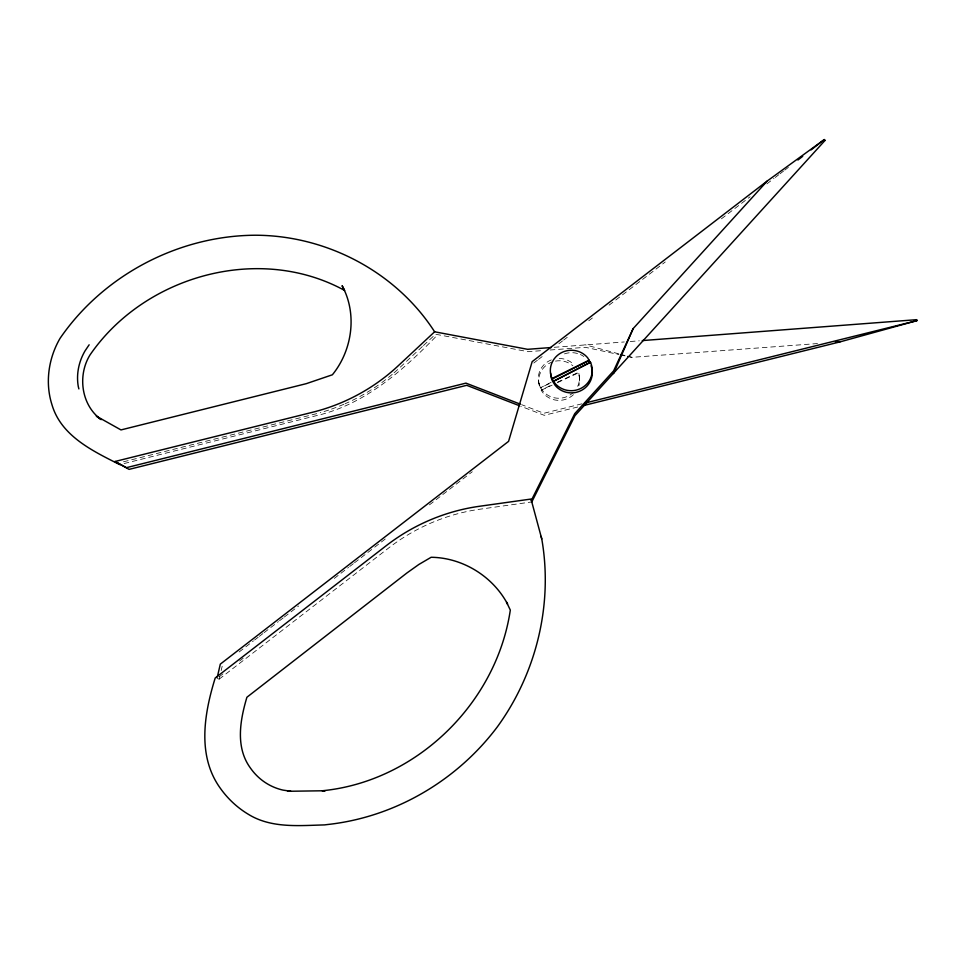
<?xml version="1.0" encoding="UTF-8"?>
<svg xmlns="http://www.w3.org/2000/svg" width="965" height="965" viewBox="0 0 965 965"><rect width="100%" height="100%" fill="white"/><g stroke="black" fill="none" stroke-linecap="round" stroke-linejoin="round"><path stroke-width="0.72" stroke-dasharray="4.83 3.62" d="M216.992 678.492L219.188 679.119L219.851 676.26M221.166 670.542L222.167 666.26M422.368 346.531L399.317 368.075A180.009 167.186 -28.1 0 1 393.274 373.479M423.478 345.506L435.553 334.228L528.06 351.682L542.764 350.56M239.139 651.966L253.421 640.929M254.603 640.012L258.174 637.25M259.368 636.333L262.926 633.571M264.12 632.654L278.39 621.629M279.585 620.7L283.155 617.95M284.337 617.021L298.619 605.996M334.3 578.409L348.57 567.372M349.752 566.455L353.323 563.705M354.517 562.776L373.539 548.072M374.734 547.155L386.627 537.951M429.449 504.852L472.271 471.752M219.369 676.646L222.951 673.884M239.634 660.977L243.204 658.214M219.188 679.119L388.63 547.999A201.721 197.15 87.4 0 1 480.63 509.11L531.787 501.945M533.79 363.021L537.372 360.271M538.567 359.354L542.161 356.592M558.892 343.733L562.474 340.983M563.669 340.066L567.251 337.304M588.771 320.766L592.353 318.016M609.084 305.157L665.259 261.985M721.434 218.814L750.119 196.764M766.849 183.905L774.014 178.392M775.209 177.476L778.803 174.713M779.997 173.797L783.58 171.046M784.774 170.13L788.357 167.367M573.415 394.685A20.482 19.795 -6.3 0 1 541.22 390.246L552.052 384.709M557.493 382.164L577.938 372.599L579.012 375.566A20.482 19.795 -6.3 0 1 578.855 385.831M541.22 390.246L552.113 385.156M557.553 382.598L577.963 373.045M551.087 382.345L540.243 387.846L551.148 382.779M123.472 461.789L314.3 414.25A180.009 167.186 -28.1 0 0 320.85 412.501M124.123 463.538L315.567 415.855C364.119 404.986 402.586 370.789 436.289 336.158L435.553 334.228M581.895 403.828L543.874 413.273L521.607 404.661M577.745 407.001L544.236 415.312L520.702 406.205M554.236 347.291L624.271 341.96M630.266 341.501L639.264 340.814M550.122 350.006L585.417 347.316L618.818 354.529M627.527 356.399L631.882 357.34L817.5 343.564M620.266 354.843L626.068 356.085M618.782 353.853L584.874 344.71M620.23 354.239L626.056 355.796M627.515 356.181L631.882 357.34M551.341 359.897A20.591 19.903 -6.3 0 0 538.904 383.262L540.858 388.087A20.591 19.903 -6.3 0 0 573.21 392.55M538.904 383.262L541.148 389.812M579.47 378.485L579.627 380.693M392.236 374.36A180.009 167.186 -28.1 0 1 380.487 383.539M378.268 385.107A180.009 167.186 -28.1 0 1 345.12 403.732M343.866 404.275A180.009 167.186 -28.1 0 1 329.921 409.643M328.631 410.089A180.009 167.186 -28.1 0 1 322.153 412.115M578.843 373.322A20.591 19.903 -6.3 0 1 577.215 387.303M559.218 358.449A20.591 19.903 -6.3 0 1 573.644 364.372M539.278 385.445A20.482 19.795 -6.3 0 1 552.909 361.754M555.49 361.103A20.482 19.795 -6.3 0 1 572.872 365.771M564.465 353.866A20.844 20.108 -4.7 0 1 579.096 354.01M580.351 354.517A20.844 20.108 -4.7 0 1 583.849 356.519"/><path stroke-width="1.45" d="M613.535 373.588L633.173 328.57L767.247 181.01L824.303 139.563L825.027 140.432L574.947 415.686L531.787 501.945L531.353 500.353L574.754 413.623L613.631 370.85L633.173 328.57M217.318 677.056L220.309 664.137L508.579 441.355L532.173 361.634L767.247 181.01M811.07 149.913L824.303 139.563M583.572 405.553L839.948 341.899L916.75 320.694L916.617 319.68L642.268 340.585M89.142 344.794L85.017 350.922A54.076 49.927 -40.4 0 0 78.261 386.422L78.877 388.919M551.28 347.521L527.614 349.318L434.624 331.791L398.183 365.807A180.95 167.97 -28.1 0 1 312.708 412.224L115.004 461.487L129.081 469.376L466.71 385.312L519.315 405.674M797.922 160.021L802.699 156.342M553.476 381.284L590.471 362.273L553.476 381.284L552.016 378.57A20.953 20.217 -4.8 0 1 560.508 353.202A20.953 20.217 -4.8 0 1 587.649 357.774L590.496 362.744M552.016 378.57L589.133 360.138M552.077 379.016L589.145 360.608M584.826 403.105L916.75 320.694M835.461 342.237L839.948 341.899M287.522 791.288L325.145 790.745L322.177 790.769C416.385 781.578 496.493 703.328 510.316 610.073L506.529 602.184L507.566 604.066C492.801 576.298 462.633 557.661 431.138 557.275L418.906 564.441L407.049 572.872L246.907 697.249C240.104 720.131 235.195 747.344 250.49 768.116A59.046 56.223 -70.3 0 0 283.071 790.118L290.839 791.264M520.219 404.118L465.938 383.129L126.487 467.651L115.004 461.487M119.744 464.623C92.917 451.065 61.06 436.084 51.917 404.564C44.933 382.586 48.527 358.124 60.059 338.329C103.484 275.025 178.742 235.556 255.484 235.231C326.472 235.424 396.048 271.841 434.624 331.791M100.215 418.943L96.319 416.108L120.975 429.92L306.291 383.66L332.382 374.782C352.382 350.235 357.472 313.83 342.093 285.688L344.614 290.441C259.018 243.578 144.352 275.652 89.95 355.036C77.345 375.554 81.217 405.204 101.192 419.654M824.219 139.816L825.027 140.432M553.415 380.825L554.815 383.093A20.953 20.217 -4.8 0 0 582.04 387.773A20.953 20.217 -4.8 0 0 590.471 362.273M541.088 536.395L541.763 538.928C553.186 604.392 536.359 673.148 497.397 726.79C456.928 780.709 394.697 817.234 327.509 824.532L324.554 824.906C298.897 825.57 271.237 828.465 248.319 814.279C237.342 807.693 227.897 798.875 220.466 788.453C196.86 755.993 204.158 713.605 215.207 677.997L386.398 545.563C413.31 524.743 445.637 511.016 479.34 506.299L531.003 499.05L541.763 538.928M916.629 320.887L916.617 319.68M591.075 365.819A20.844 20.108 -4.7 0 1 581.606 390.306A20.844 20.108 -4.7 0 1 555.116 385.312L552.33 380.813A20.844 20.108 -4.7 0 1 550.653 373.141"/></g></svg>
